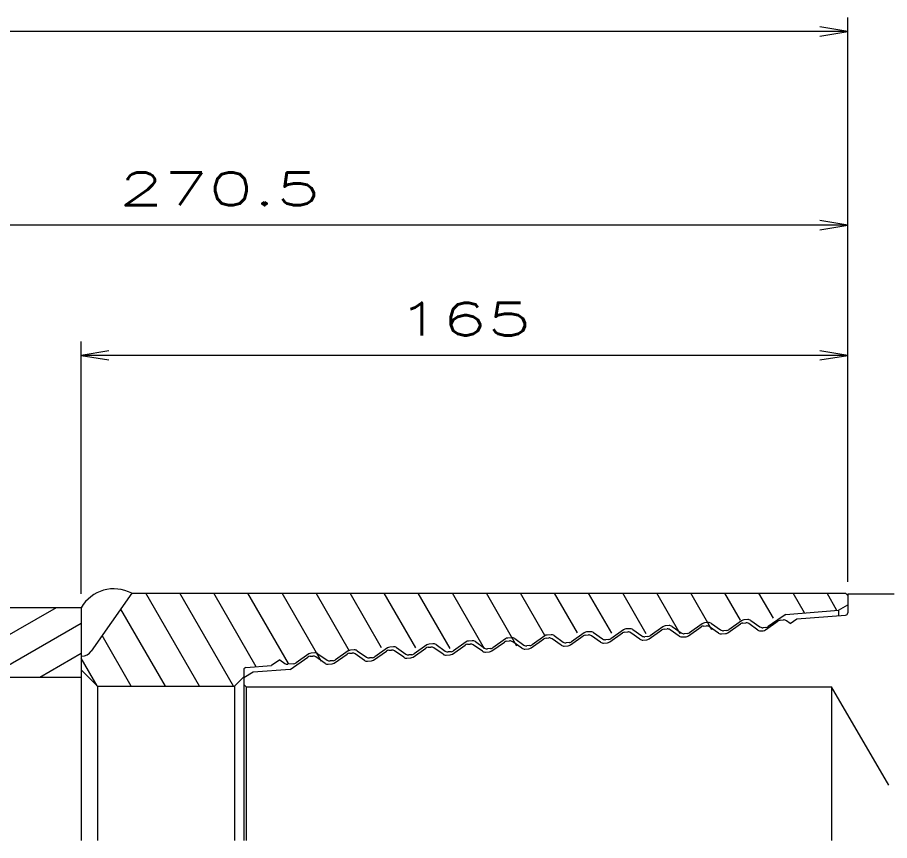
# Model space of a CAD drawing. Units: millimetres at full size, sheet at 1:1. Extents: x -2456 to -674, y 2522 to 3782.
# Drawn here: x -1469.4 to -1281.7, y 3217.8 to 3395 of the extents above; entities that cross this region are included whole.
import ezdxf
from ezdxf.enums import TextEntityAlignment as Align

# ---------------------------------------------------------------- set-up
doc = ezdxf.new("R2010")
doc.units = ezdxf.units.MM
for name, color, linetype, lineweight in [('02細線', 81, 'Continuous', 25), ('0_2', 7, 'Continuous', 25), ('1外形線', 7, 'Continuous', 25), ('外形線', 7, 'Continuous', 25), ('寸法線', 7, 'Continuous', 25), ('細線', 81, 'Continuous', 25)]:
    doc.layers.add(name, color=color, linetype=linetype, lineweight=lineweight)
doc.styles.add('simplex.shx', font='')
doc.styles.get('simplex.shx').set_extended_font_data('simplex.shx')

# ---------------------------------------------------------------- blocks, each defined once
blk = doc.blocks.new('open_arrow')
at = {"color": 0, "linetype": 'Continuous', "lineweight": -2}
blk.add_lwpolyline([(7.5, 1.25), (0, 0), (7.5, -1.25)], dxfattribs=at)

msp = doc.modelspace()

# ---------------------------------------------------------------- linework, layer by layer
at = {"layer": '02細線'}
for p, q in [((-1430.212, 3251.013), (-1441.759, 3271.013)), ((-1422.88, 3251.013), (-1434.427, 3271.013)), ((-1417.976, 3255.219), (-1427.095, 3271.013)), ((-1411.045, 3255.915), (-1419.762, 3271.013)), ((-1403.951, 3256.327), (-1412.43, 3271.013)), ((-1397.9, 3258.546), (-1405.098, 3271.013)), ((-1390.996, 3259.289), (-1397.765, 3271.013)), ((-1383.65, 3259.264), (-1390.433, 3271.013)), ((-1376.258, 3259.162), (-1383.101, 3271.013)), ((-1368.873, 3259.07), (-1375.768, 3271.013)), ((-1361.886, 3259.669), (-1368.436, 3271.013)), ((-1355.866, 3261.942), (-1361.104, 3271.013)), ((-1348.85, 3262.489), (-1353.771, 3271.013)), ((-1341.471, 3262.408), (-1346.439, 3271.013)), ((-1334.079, 3262.306), (-1339.106, 3271.013)), ((-1326.719, 3262.257), (-1331.774, 3271.013)), ((-1319.91, 3263.164), (-1324.442, 3271.013)), ((-1313.771, 3265.232), (-1317.109, 3271.013)), ((-1306.683, 3265.655), (-1309.777, 3271.013)), ((-1300.01, 3266.795), (-1302.445, 3271.013)), ((-1292.989, 3267.336), (-1295.112, 3271.013)), ((-1437.545, 3251.013), (-1447.142, 3267.636)), ((-1444.877, 3251.013), (-1451.161, 3261.897)), ((-1452.254, 3251.09), (-1455.677, 3257.019))]:
    msp.add_line(p, q, dxfattribs=at)
at = {"layer": '0_2'}
msp.add_line((-1281.859, 3229.69), (-1294.149, 3250.85), dxfattribs=at)
msp.add_arc((-1455.531, 3260.013), 2.5, 270, 325, dxfattribs=at)
at = {"layer": '1外形線'}
for p, q in [((-1444.777, 3271.013), (-1453.483, 3258.579)), ((-1444.777, 3271.013), (-1291.177, 3271.013)), ((-1291.177, 3271.013), (-1290.677, 3270.513)), ((-1290.677, 3270.869), (-1280.677, 3270.869)), ((-1290.677, 3270.869), (-1290.677, 3266.813)), ((-1290.677, 3270.513), (-1290.677, 3268.513)), ((-1292.671, 3267.36), (-1290.677, 3268.513)), ((-1290.677, 3268.513), (-1290.677, 3266.813)), ((-1455.677, 3267.912), (-1884.293, 3267.917)), ((-1455.677, 3267.912), (-1455.677, 3257.513)), ((-1304.022, 3266.487), (-1304.826, 3265.923)), ((-1304.022, 3266.487), (-1292.671, 3267.36)), ((-1301.666, 3265.505), (-1291.139, 3266.315)), ((-1292.671, 3267.36), (-1292.671, 3266.197)), ((-1321.986, 3264.464), (-1324.745, 3262.532)), ((-1320.669, 3264.705), (-1321.49, 3264.642)), ((-1320.019, 3264.527), (-1318.034, 3263.137)), ((-1316.501, 3262.505), (-1313.743, 3264.436)), ((-1313.518, 3265.115), (-1316.277, 3263.184)), ((-1313.246, 3264.614), (-1312.636, 3264.661)), ((-1312.201, 3265.356), (-1313.022, 3265.293)), ((-1310.001, 3263.093), (-1311.986, 3264.483)), ((-1311.551, 3265.178), (-1309.566, 3263.788)), ((-1308.387, 3263.129), (-1305.628, 3265.06)), ((-1304.826, 3265.923), (-1307.809, 3263.835)), ((-1305.131, 3265.238), (-1304.521, 3265.285)), ((-1303.052, 3264.534), (-1303.871, 3265.107)), ((-1303.052, 3264.534), (-1301.666, 3265.505)), ((-1347.39, 3262.51), (-1350.149, 3260.578)), ((-1346.073, 3262.751), (-1346.894, 3262.688)), ((-1345.423, 3262.573), (-1343.438, 3261.183)), ((-1341.905, 3260.551), (-1339.147, 3262.482)), ((-1338.922, 3263.161), (-1341.681, 3261.23)), ((-1338.65, 3262.66), (-1338.04, 3262.707)), ((-1337.605, 3263.402), (-1338.426, 3263.339)), ((-1335.405, 3261.139), (-1337.39, 3262.529)), ((-1336.955, 3263.224), (-1334.97, 3261.834)), ((-1333.437, 3261.202), (-1330.679, 3263.133)), ((-1330.454, 3263.812), (-1333.213, 3261.881)), ((-1330.182, 3263.311), (-1329.572, 3263.358)), ((-1329.137, 3264.053), (-1329.958, 3263.99)), ((-1326.937, 3261.79), (-1328.922, 3263.18)), ((-1328.487, 3263.876), (-1326.502, 3262.486)), ((-1325.242, 3262.355), (-1325.852, 3262.308)), ((-1324.969, 3261.853), (-1322.211, 3263.785)), ((-1321.714, 3263.963), (-1321.104, 3264.01)), ((-1318.469, 3262.442), (-1320.454, 3263.832)), ((-1316.774, 3263.006), (-1317.384, 3262.959)), ((-1309.35, 3262.915), (-1308.883, 3262.951)), ((-1308.306, 3263.657), (-1308.916, 3263.61)), ((-1372.794, 3260.556), (-1375.553, 3258.624)), ((-1371.477, 3260.796), (-1372.298, 3260.733)), ((-1370.827, 3260.619), (-1368.842, 3259.229)), ((-1367.309, 3258.596), (-1364.551, 3260.528)), ((-1364.326, 3261.207), (-1367.085, 3259.276)), ((-1364.054, 3260.706), (-1363.444, 3260.753)), ((-1363.009, 3261.448), (-1363.83, 3261.385)), ((-1360.809, 3259.185), (-1362.794, 3260.575)), ((-1362.359, 3261.27), (-1360.374, 3259.88)), ((-1358.841, 3259.248), (-1356.083, 3261.179)), ((-1355.858, 3261.858), (-1358.617, 3259.927)), ((-1355.586, 3261.357), (-1354.976, 3261.404)), ((-1354.541, 3262.099), (-1355.362, 3262.036)), ((-1352.341, 3259.836), (-1354.326, 3261.226)), ((-1353.891, 3261.921), (-1351.906, 3260.531)), ((-1350.373, 3259.899), (-1347.615, 3261.831)), ((-1347.118, 3262.008), (-1346.508, 3262.055)), ((-1343.873, 3260.487), (-1345.858, 3261.877)), ((-1342.178, 3261.052), (-1342.788, 3261.005)), ((-1334.754, 3260.961), (-1333.934, 3261.024)), ((-1333.71, 3261.703), (-1334.32, 3261.656)), ((-1326.286, 3261.612), (-1325.466, 3261.675)), ((-1317.818, 3262.264), (-1316.998, 3262.327)), ((-1398.198, 3258.601), (-1400.957, 3256.67)), ((-1396.881, 3258.842), (-1397.702, 3258.779)), ((-1396.231, 3258.664), (-1394.246, 3257.274)), ((-1389.73, 3259.253), (-1392.489, 3257.321)), ((-1389.458, 3258.752), (-1388.848, 3258.798)), ((-1388.413, 3259.494), (-1389.234, 3259.431)), ((-1386.213, 3257.231), (-1388.198, 3258.621)), ((-1387.763, 3259.316), (-1385.778, 3257.926)), ((-1384.245, 3257.294), (-1381.487, 3259.225)), ((-1381.262, 3259.904), (-1384.021, 3257.973)), ((-1380.99, 3259.403), (-1380.38, 3259.45)), ((-1379.945, 3260.145), (-1380.766, 3260.082)), ((-1377.745, 3257.882), (-1379.73, 3259.272)), ((-1379.295, 3259.967), (-1377.31, 3258.577)), ((-1375.777, 3257.945), (-1373.019, 3259.876)), ((-1372.522, 3260.054), (-1371.912, 3260.101)), ((-1369.277, 3258.533), (-1371.262, 3259.923)), ((-1367.582, 3259.098), (-1368.192, 3259.051)), ((-1360.158, 3259.007), (-1359.338, 3259.07)), ((-1359.114, 3259.749), (-1359.724, 3259.702)), ((-1351.69, 3259.658), (-1350.87, 3259.721)), ((-1350.646, 3260.4), (-1351.256, 3260.353)), ((-1343.222, 3260.31), (-1342.402, 3260.373)), ((-1455.677, 3257.513), (-1455.531, 3257.513)), ((-1455.677, 3257.513), (-1455.677, 3254.513)), ((-1410.677, 3254.619), (-1406.89, 3257.271)), ((-1406.666, 3257.95), (-1409.425, 3256.019)), ((-1406.393, 3257.449), (-1405.784, 3257.496)), ((-1405.349, 3258.191), (-1406.17, 3258.128)), ((-1403.149, 3255.928), (-1405.134, 3257.318)), ((-1404.699, 3258.013), (-1402.714, 3256.623)), ((-1401.181, 3255.991), (-1398.423, 3257.922)), ((-1397.926, 3258.1), (-1397.316, 3258.147)), ((-1394.681, 3256.579), (-1396.666, 3257.969)), ((-1392.986, 3257.143), (-1393.596, 3257.097)), ((-1392.713, 3256.642), (-1389.955, 3258.574)), ((-1385.562, 3257.053), (-1384.742, 3257.116)), ((-1384.518, 3257.795), (-1385.128, 3257.748)), ((-1377.094, 3257.704), (-1376.274, 3257.767)), ((-1376.05, 3258.446), (-1376.66, 3258.399)), ((-1368.626, 3258.355), (-1367.806, 3258.419)), ((-1420.215, 3255.049), (-1414.698, 3255.467)), ((-1412.938, 3256.7), (-1414.698, 3255.467)), ((-1412.938, 3256.7), (-1411.827, 3255.922)), ((-1409.922, 3255.841), (-1411.177, 3255.744)), ((-1402.498, 3255.75), (-1401.678, 3255.813)), ((-1401.454, 3256.492), (-1402.064, 3256.445)), ((-1394.03, 3256.401), (-1393.21, 3256.464)), ((-1452.177, 3251.013), (-1455.677, 3254.513)), ((-1455.677, 3254.513), (-1455.677, 3217.778)), ((-1422.677, 3251.013), (-1420.677, 3253.013)), ((-1420.677, 3254.55), (-1420.677, 3253.013)), ((-1418.683, 3254.003), (-1420.677, 3252.85)), ((-1420.677, 3253.013), (-1420.677, 3217.778)), ((-1410.677, 3254.619), (-1418.683, 3254.003)), ((-1455.677, 3252.912), (-1881.492, 3252.915)), ((-1420.677, 3252.85), (-1420.677, 3251.35)), ((-1420.677, 3251.35), (-1420.677, 3217.778)), ((-1420.177, 3250.85), (-1420.677, 3251.35)), ((-1452.177, 3251.013), (-1422.677, 3251.013)), ((-1452.177, 3251.013), (-1452.177, 3217.778)), ((-1422.677, 3251.013), (-1422.677, 3217.778)), ((-1420.177, 3250.85), (-1294.149, 3250.85)), ((-1420.177, 3250.85), (-1420.177, 3217.778))]:
    msp.add_line(p, q, dxfattribs=at)
for centre, radius, start, end in [((-1448.622, 3263.822), 8.155, 61.86732, 149.89642), ((-1291.177, 3266.813), 0.5, 274.3987, 0), ((-1321.413, 3263.645), 1, 94.3987, 125), ((-1320.593, 3263.708), 1, 55, 94.3987), ((-1313.169, 3263.617), 1, 94.3987, 125), ((-1312.945, 3264.296), 1, 94.3987, 125), ((-1312.559, 3263.664), 1, 55, 94.3987), ((-1312.125, 3264.359), 1, 55, 94.3987), ((-1305.055, 3264.241), 1, 94.3987, 125), ((-1304.444, 3264.288), 1, 55, 94.3987), ((-1346.817, 3261.691), 1, 94.3987, 125), ((-1345.997, 3261.754), 1, 55, 94.3987), ((-1338.573, 3261.663), 1, 94.3987, 125), ((-1338.349, 3262.342), 1, 94.3987, 125), ((-1337.963, 3261.71), 1, 55, 94.3987), ((-1337.529, 3262.405), 1, 55, 94.3987), ((-1330.105, 3262.314), 1, 94.3987, 125), ((-1329.881, 3262.993), 1, 94.3987, 125), ((-1329.495, 3262.361), 1, 55, 94.3987), ((-1329.061, 3263.056), 1, 55, 94.3987), ((-1325.928, 3263.305), 1, 235, 274.3987), ((-1325.318, 3263.352), 1, 274.3987, 305), ((-1321.637, 3262.966), 1, 94.3987, 125), ((-1321.027, 3263.012), 1, 55, 94.3987), ((-1317.895, 3263.261), 1, 235, 274.3987), ((-1317.46, 3263.956), 1, 235, 274.3987), ((-1317.075, 3263.324), 1, 274.3987, 305), ((-1316.85, 3264.003), 1, 274.3987, 305), ((-1309.427, 3263.912), 1, 235, 274.3987), ((-1308.992, 3264.607), 1, 235, 274.3987), ((-1308.96, 3263.948), 1, 274.3987, 305), ((-1308.382, 3264.654), 1, 274.3987, 305), ((-1372.221, 3259.736), 1, 94.3987, 125), ((-1371.401, 3259.799), 1, 55, 94.3987), ((-1363.977, 3259.709), 1, 94.3987, 125), ((-1363.753, 3260.388), 1, 94.3987, 125), ((-1363.367, 3259.756), 1, 55, 94.3987), ((-1362.933, 3260.451), 1, 55, 94.3987), ((-1355.509, 3260.36), 1, 94.3987, 125), ((-1355.285, 3261.039), 1, 94.3987, 125), ((-1354.899, 3260.407), 1, 55, 94.3987), ((-1354.465, 3261.102), 1, 55, 94.3987), ((-1351.332, 3261.351), 1, 235, 274.3987), ((-1350.722, 3261.397), 1, 274.3987, 305), ((-1347.041, 3261.011), 1, 94.3987, 125), ((-1346.431, 3261.058), 1, 55, 94.3987), ((-1343.299, 3261.307), 1, 235, 274.3987), ((-1342.864, 3262.002), 1, 235, 274.3987), ((-1342.479, 3261.37), 1, 274.3987, 305), ((-1342.254, 3262.049), 1, 274.3987, 305), ((-1334.831, 3261.958), 1, 235, 274.3987), ((-1334.396, 3262.653), 1, 235, 274.3987), ((-1334.011, 3262.021), 1, 274.3987, 305), ((-1333.786, 3262.7), 1, 274.3987, 305), ((-1326.363, 3262.609), 1, 235, 274.3987), ((-1325.543, 3262.672), 1, 274.3987, 305), ((-1397.625, 3257.782), 1, 94.3987, 125), ((-1396.805, 3257.845), 1, 55, 94.3987), ((-1389.381, 3257.754), 1, 94.3987, 125), ((-1389.157, 3258.434), 1, 94.3987, 125), ((-1388.771, 3257.801), 1, 55, 94.3987), ((-1388.337, 3258.497), 1, 55, 94.3987), ((-1380.913, 3258.406), 1, 94.3987, 125), ((-1380.689, 3259.085), 1, 94.3987, 125), ((-1380.303, 3258.453), 1, 55, 94.3987), ((-1379.869, 3259.148), 1, 55, 94.3987), ((-1376.126, 3259.443), 1, 274.3987, 305), ((-1372.445, 3259.057), 1, 94.3987, 125), ((-1371.835, 3259.104), 1, 55, 94.3987), ((-1368.268, 3260.048), 1, 235, 274.3987), ((-1367.883, 3259.416), 1, 274.3987, 305), ((-1367.658, 3260.095), 1, 274.3987, 305), ((-1360.235, 3260.004), 1, 235, 274.3987), ((-1359.8, 3260.699), 1, 235, 274.3987), ((-1359.415, 3260.067), 1, 274.3987, 305), ((-1359.19, 3260.746), 1, 274.3987, 305), ((-1351.767, 3260.655), 1, 235, 274.3987), ((-1350.947, 3260.718), 1, 274.3987, 305), ((-1406.316, 3256.452), 1, 94.3987, 125), ((-1406.093, 3257.131), 1, 94.3987, 125), ((-1405.707, 3256.499), 1, 55, 94.3987), ((-1405.273, 3257.194), 1, 55, 94.3987), ((-1397.849, 3257.103), 1, 94.3987, 125), ((-1397.239, 3257.15), 1, 55, 94.3987), ((-1393.672, 3258.094), 1, 235, 274.3987), ((-1393.062, 3258.141), 1, 274.3987, 305), ((-1385.639, 3258.05), 1, 235, 274.3987), ((-1385.204, 3258.745), 1, 235, 274.3987), ((-1384.819, 3258.113), 1, 274.3987, 305), ((-1384.594, 3258.792), 1, 274.3987, 305), ((-1377.171, 3258.701), 1, 235, 274.3987), ((-1376.736, 3259.396), 1, 235, 274.3987), ((-1376.351, 3258.764), 1, 274.3987, 305), ((-1368.703, 3259.352), 1, 235, 274.3987), ((-1420.177, 3254.55), 0.5, 94.3987, 180), ((-1411.254, 3256.741), 1, 235, 274.3987), ((-1409.998, 3256.838), 1, 274.3987, 305), ((-1402.575, 3256.747), 1, 235, 274.3987), ((-1402.14, 3257.442), 1, 235, 274.3987), ((-1401.755, 3256.81), 1, 274.3987, 305), ((-1401.53, 3257.489), 1, 274.3987, 305), ((-1394.107, 3257.398), 1, 235, 274.3987), ((-1393.287, 3257.461), 1, 274.3987, 305)]:
    msp.add_arc(centre, radius, start, end, dxfattribs=at)
at = {"layer": '外形線'}
msp.add_line((-1294.149, 3250.85), (-1294.149, 3217.778), dxfattribs=at)
at = {"layer": '寸法線'}
for p, q in [((-1290.677, 3273.513), (-1290.677, 3395.011)), ((-1290.677, 3392.011), (-2250.388, 3392.011)), ((-1290.677, 3273.513), (-1290.677, 3353.302)), ((-1290.677, 3350.302), (-1561.028, 3350.302)), ((-1455.677, 3270.912), (-1455.677, 3325.252)), ((-1290.677, 3273.513), (-1290.677, 3325.252)), ((-1290.677, 3322.252), (-1455.677, 3322.252))]:
    msp.add_line(p, q, dxfattribs=at)
at = {"layer": '細線'}
for p, q in [((-1461.06, 3267.912), (-1487.04, 3252.912)), ((-1455.677, 3264.525), (-1475.791, 3252.912)), ((-1455.677, 3258.03), (-1464.541, 3252.912))]:
    msp.add_line(p, q, dxfattribs=at)

# ---------------------------------------------------------------- block references
at = {"layer": '寸法線', "xscale": 0.8, "yscale": 0.8, "rotation": 180}
for p in [(-1290.677, 3392.011), (-1290.677, 3350.302), (-1290.677, 3322.252)]:
    msp.add_blockref('open_arrow', p, dxfattribs=at)
at = {"layer": '寸法線', "xscale": 0.8, "yscale": 0.8}
msp.add_blockref('open_arrow', (-1455.677, 3322.252), dxfattribs=at)

# ---------------------------------------------------------------- texts
at = {"layer": '寸法線', "style": 'simplex.shx', "width": 1.6}
for s, p in [('270.5', (-1425.852, 3358.102)), ('165', (-1373.177, 3330.052))]:
    msp.add_text(s, height=7.038, dxfattribs=at).set_placement(p, align=Align.MIDDLE_CENTER)

doc.saveas('drawing.dxf')
